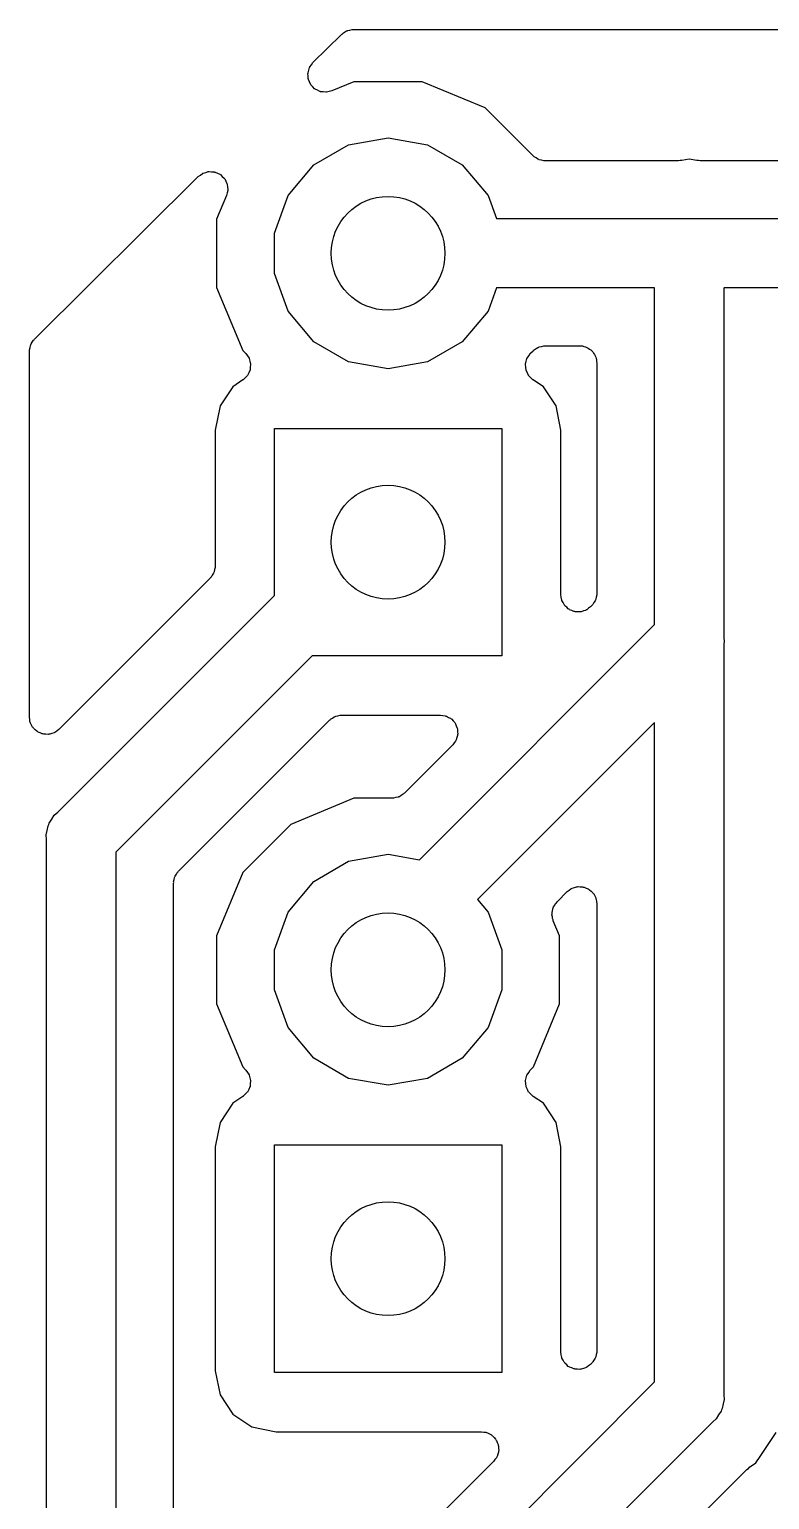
# Model space of a CAD drawing. Extents: x 24 to 196, y -189 to -31.
# Drawn here: x 63.31 to 69.82, y -45.88 to -32.96 of the extents above; entities that cross this region are included whole.
import ezdxf

# ---------------------------------------------------------------- set-up
doc = ezdxf.new("R2010")
doc.units = 0
doc.header["$MEASUREMENT"] = 0
doc.layers.add('BLACK', color=7, linetype='CONTINUOUS')

msp = doc.modelspace()

# ---------------------------------------------------------------- linework, layer by layer
at = {"layer": 'BLACK', "linetype": 'CONTINUOUS'}
for p, q in [((66.1097, -32.9657), (66.1296, -32.9622)), ((66.1296, -32.9622), (66.1492, -32.957)), ((66.1492, -32.957), (66.1556, -32.9576)), ((66.1556, -32.9576), (66.1619, -32.9565)), ((66.1619, -32.9565), (77.7926, -32.9565)), ((65.8045, -33.2487), (66.0545, -33.0007)), ((66.0545, -33.0007), (66.0598, -32.9971)), ((66.0598, -32.9971), (66.0639, -32.9922)), ((66.0639, -32.9922), (66.0814, -32.982)), ((66.0814, -32.982), (66.098, -32.9705)), ((66.098, -32.9705), (66.1042, -32.9689)), ((66.1042, -32.9689), (66.1097, -32.9657)), ((65.7601, -33.343), (65.7609, -33.3401)), ((65.7621, -33.3664), (65.7601, -33.343)), ((65.7608, -33.337), (65.7678, -33.3146)), ((65.7609, -33.3401), (65.7608, -33.337)), ((65.7678, -33.3146), (65.774, -33.2919)), ((65.774, -33.2919), (65.7758, -33.2895)), ((65.7758, -33.2895), (65.7767, -33.2865)), ((65.7767, -33.2865), (65.791, -33.2679)), ((65.791, -33.2679), (65.8045, -33.2487)), ((65.7631, -33.3899), (65.7621, -33.3664)), ((65.7643, -33.3927), (65.7631, -33.3899)), ((65.7645, -33.3958), (65.7643, -33.3927)), ((65.7744, -33.4171), (65.7645, -33.3958)), ((65.7833, -33.4388), (65.7744, -33.4171)), ((65.7854, -33.441), (65.7833, -33.4388)), ((65.7867, -33.4438), (65.7854, -33.441)), ((65.8032, -33.4605), (65.7867, -33.4438)), ((65.8191, -33.4778), (65.8032, -33.4605)), ((65.8218, -33.4792), (65.8191, -33.4778)), ((65.824, -33.4814), (65.8218, -33.4792)), ((66.165, -33.417), (65.9702, -33.4977)), ((66.765, -33.417), (66.165, -33.417)), ((67.3192, -33.6466), (66.765, -33.417)), ((65.8452, -33.4914), (65.824, -33.4814)), ((65.8661, -33.5023), (65.8452, -33.4914)), ((65.8691, -33.5027), (65.8661, -33.5023)), ((65.8718, -33.504), (65.8691, -33.5027)), ((65.8953, -33.5061), (65.8718, -33.504)), ((65.9185, -33.5092), (65.8953, -33.5061)), ((65.9215, -33.5085), (65.9185, -33.5092)), ((65.9246, -33.5088), (65.9215, -33.5085)), ((65.9473, -33.5028), (65.9246, -33.5088)), ((65.9702, -33.4977), (65.9473, -33.5028)), ((67.7402, -34.0676), (67.3192, -33.6466)), ((65.8123, -34.1471), (66.1177, -33.9708)), ((66.1177, -33.9708), (66.465, -33.9096)), ((66.465, -33.9096), (66.8123, -33.9708)), ((66.8123, -33.9708), (67.1177, -34.1471)), ((67.7457, -34.0714), (67.7402, -34.0676)), ((67.75, -34.0765), (67.7457, -34.0714)), ((67.7672, -34.0865), (67.75, -34.0765)), ((67.7836, -34.0979), (67.7672, -34.0865)), ((67.79, -34.0997), (67.7836, -34.0979)), ((67.7958, -34.103), (67.79, -34.0997)), ((67.8154, -34.1065), (67.7958, -34.103)), ((67.8347, -34.1116), (67.8154, -34.1065)), ((67.8414, -34.111), (67.8347, -34.1116)), ((67.848, -34.1122), (67.8414, -34.111)), ((69.0199, -34.1122), (67.848, -34.1122)), ((69.0347, -34.1096), (69.0199, -34.1122)), ((69.0497, -34.1093), (69.0347, -34.1096)), ((69.115, -34.0963), (69.0497, -34.1093)), ((69.1803, -34.1093), (69.115, -34.0963)), ((69.1953, -34.1096), (69.1803, -34.1093)), ((69.2101, -34.1122), (69.1953, -34.1096)), ((77.6038, -34.1122), (69.2101, -34.1122)), ((63.3546, -35.6792), (64.7952, -34.25)), ((64.7952, -34.25), (64.814, -34.237)), ((64.814, -34.237), (64.8322, -34.223)), ((64.8322, -34.223), (64.8357, -34.2219)), ((64.8357, -34.2219), (64.8387, -34.2198)), ((64.8387, -34.2198), (64.8609, -34.214)), ((64.8609, -34.214), (64.8827, -34.2071)), ((64.8827, -34.2071), (64.8863, -34.2073)), ((64.8863, -34.2073), (64.8899, -34.2063)), ((64.8899, -34.2063), (64.9127, -34.2084)), ((64.9127, -34.2084), (64.9356, -34.2094)), ((64.9356, -34.2094), (64.9389, -34.2108)), ((64.9389, -34.2108), (64.9426, -34.2112)), ((64.9426, -34.2112), (64.9633, -34.2209)), ((64.9633, -34.2209), (64.9845, -34.2297)), ((64.9845, -34.2297), (64.9872, -34.2322)), ((64.9872, -34.2322), (64.9905, -34.2337)), ((64.9905, -34.2337), (65.0066, -34.25)), ((65.0066, -34.25), (65.0235, -34.2654)), ((65.5856, -34.4173), (65.8123, -34.1471)), ((67.1177, -34.1471), (67.3444, -34.4173)), ((65.0235, -34.2654), (65.0252, -34.2687)), ((65.0252, -34.2687), (65.0278, -34.2713)), ((65.0278, -34.2713), (65.0373, -34.2921)), ((65.0373, -34.2921), (65.0479, -34.3124)), ((65.0479, -34.3124), (65.0484, -34.316)), ((65.0543, -34.3721), (65.0483, -34.3942)), ((65.0484, -34.316), (65.0499, -34.3193)), ((65.0499, -34.3193), (65.0518, -34.3422)), ((65.0518, -34.3422), (65.0548, -34.3649)), ((65.0548, -34.3649), (65.054, -34.3684)), ((65.054, -34.3684), (65.0543, -34.3721)), ((65.0434, -34.4165), (64.957, -34.625)), ((65.0483, -34.3942), (65.0434, -34.4165)), ((65.465, -34.7487), (65.5856, -34.4173)), ((67.3444, -34.4173), (67.4182, -34.6202)), ((64.957, -34.625), (64.957, -35.225)), ((67.4182, -34.6202), (77.9725, -34.6202)), ((65.465, -35.1013), (65.465, -34.7487)), ((65.5856, -35.4327), (65.465, -35.1013)), ((64.957, -35.225), (65.1866, -35.7792)), ((67.4182, -35.2298), (67.3444, -35.4327)), ((68.8102, -35.2298), (67.4182, -35.2298)), ((68.8102, -38.1887), (68.8102, -35.2298)), ((69.4218, -35.2298), (69.4198, -35.2314)), ((69.4198, -35.2314), (69.4198, -38.3017)), ((77.9725, -35.2298), (69.4218, -35.2298)), ((65.8123, -35.7029), (65.5856, -35.4327)), ((67.3444, -35.4327), (67.1177, -35.7029)), ((63.3095, -35.7874), (63.3107, -35.7805)), ((63.3095, -39.0031), (63.3095, -35.7874)), ((63.3101, -35.7736), (63.3153, -35.7546)), ((63.3107, -35.7805), (63.3101, -35.7736)), ((63.3153, -35.7546), (63.3187, -35.7353)), ((63.3187, -35.7353), (63.3222, -35.7292)), ((63.3222, -35.7292), (63.324, -35.7225)), ((63.324, -35.7225), (63.3354, -35.7065)), ((63.3354, -35.7065), (63.3452, -35.6895)), ((63.3452, -35.6895), (63.3505, -35.685)), ((63.3505, -35.685), (63.3546, -35.6792)), ((65.1866, -35.7792), (65.2116, -35.8043)), ((65.2116, -35.8043), (65.2126, -35.8057)), ((65.2126, -35.8057), (65.214, -35.8067)), ((66.1177, -35.8792), (65.8123, -35.7029)), ((67.1177, -35.7029), (66.8123, -35.8792)), ((67.716, -35.8067), (67.7174, -35.8057)), ((67.7174, -35.8057), (67.7184, -35.8043)), ((67.7184, -35.8043), (67.7402, -35.7824)), ((67.7402, -35.7824), (67.7457, -35.7786)), ((67.7457, -35.7786), (67.75, -35.7735)), ((67.75, -35.7735), (67.7672, -35.7635)), ((67.7672, -35.7635), (67.7836, -35.7521)), ((67.7836, -35.7521), (67.79, -35.7503)), ((67.79, -35.7503), (67.7958, -35.747)), ((67.7958, -35.747), (67.8154, -35.7435)), ((67.8154, -35.7435), (67.8347, -35.7384)), ((67.8347, -35.7384), (67.8414, -35.739)), ((67.8414, -35.739), (67.848, -35.7378)), ((67.848, -35.7378), (68.1498, -35.7378)), ((68.1498, -35.7378), (68.1629, -35.7401)), ((68.1629, -35.7401), (68.1763, -35.7401)), ((68.1763, -35.7401), (68.1888, -35.7447)), ((68.1888, -35.7447), (68.2019, -35.747)), ((68.2019, -35.747), (68.2135, -35.7537)), ((68.2135, -35.7537), (68.226, -35.7582)), ((68.226, -35.7582), (68.2362, -35.7668)), ((68.2362, -35.7668), (68.2478, -35.7735)), ((68.2478, -35.7735), (68.2563, -35.7837)), ((68.2563, -35.7837), (68.2665, -35.7922)), ((68.2665, -35.7922), (68.2732, -35.8038)), ((68.2732, -35.8038), (68.2818, -35.814)), ((65.214, -35.8067), (65.2278, -35.8273)), ((65.2278, -35.8273), (65.242, -35.8476)), ((65.242, -35.8476), (65.2424, -35.8493)), ((65.2424, -35.8493), (65.2434, -35.8507)), ((65.2434, -35.8507), (65.2493, -35.8748)), ((65.2493, -35.8748), (65.2557, -35.8988)), ((65.2533, -35.9267), (65.2511, -35.9515)), ((65.256, -35.9021), (65.2533, -35.9267)), ((65.2557, -35.8988), (65.2556, -35.9004)), ((65.2556, -35.9004), (65.256, -35.9021)), ((66.465, -35.9404), (66.1177, -35.8792)), ((66.8123, -35.8792), (66.465, -35.9404)), ((67.674, -35.9021), (67.6744, -35.9004)), ((67.6768, -35.9268), (67.674, -35.9021)), ((67.6743, -35.8988), (67.6807, -35.8748)), ((67.6744, -35.9004), (67.6743, -35.8988)), ((67.6789, -35.9515), (67.6768, -35.9268)), ((67.6807, -35.8748), (67.6866, -35.8507)), ((67.6866, -35.8507), (67.6876, -35.8493)), ((67.6876, -35.8493), (67.688, -35.8476)), ((67.688, -35.8476), (67.7022, -35.8273)), ((67.7022, -35.8273), (67.716, -35.8067)), ((68.2818, -35.814), (68.2863, -35.8265)), ((68.2863, -35.8265), (68.293, -35.8381)), ((68.293, -35.8381), (68.2953, -35.8512)), ((68.2953, -35.8512), (68.2999, -35.8637)), ((68.2999, -35.8637), (68.2999, -35.8771)), ((68.2999, -35.8771), (68.3022, -35.8902)), ((68.3022, -35.8902), (68.3022, -37.9152)), ((65.1885, -36.0388), (65.0988, -36.0988)), ((65.1898, -36.0376), (65.1885, -36.0388)), ((65.1913, -36.0369), (65.1898, -36.0376)), ((65.2089, -36.0193), (65.1913, -36.0369)), ((65.2268, -36.0022), (65.2089, -36.0193)), ((65.2275, -36.0006), (65.2268, -36.0022)), ((65.2287, -35.9995), (65.2275, -36.0006)), ((65.2392, -35.9769), (65.2287, -35.9995)), ((65.2502, -35.9547), (65.2392, -35.9769)), ((65.2504, -35.953), (65.2502, -35.9547)), ((65.2511, -35.9515), (65.2504, -35.953)), ((67.6796, -35.953), (67.6789, -35.9515)), ((67.6798, -35.9547), (67.6796, -35.953)), ((67.6908, -35.977), (67.6798, -35.9547)), ((67.7013, -35.9995), (67.6908, -35.977)), ((67.7025, -36.0006), (67.7013, -35.9995)), ((67.7032, -36.0022), (67.7025, -36.0006)), ((67.7211, -36.0193), (67.7032, -36.0022)), ((67.7387, -36.0369), (67.7211, -36.0193)), ((67.7402, -36.0376), (67.7387, -36.0369)), ((67.7415, -36.0388), (67.7402, -36.0376)), ((67.8312, -36.0988), (67.7415, -36.0388)), ((65.0988, -36.0988), (64.9865, -36.2668)), ((67.9435, -36.2668), (67.8312, -36.0988)), ((64.9865, -36.2668), (64.9441, -36.48)), ((67.9859, -36.48), (67.9435, -36.2668)), ((64.9441, -36.48), (64.9441, -37.6733)), ((65.465, -37.9339), (65.465, -36.465)), ((65.465, -36.465), (67.465, -36.465)), ((67.465, -36.465), (67.465, -38.465)), ((67.9859, -37.9267), (67.9859, -36.48)), ((64.9298, -37.7377), (64.9184, -37.7541)), ((64.9315, -37.7313), (64.9298, -37.7377)), ((64.9349, -37.7255), (64.9315, -37.7313)), ((64.9383, -37.7059), (64.9349, -37.7255)), ((64.9435, -37.6866), (64.9383, -37.7059)), ((64.9441, -37.6733), (64.9429, -37.6799)), ((64.9429, -37.6799), (64.9435, -37.6866)), ((64.8994, -37.7811), (63.5697, -39.1109)), ((64.9033, -37.7756), (64.8994, -37.7811)), ((64.9084, -37.7713), (64.9033, -37.7756)), ((64.9184, -37.7541), (64.9084, -37.7713)), ((63.5589, -39.8401), (65.465, -37.9339)), ((67.9894, -37.9463), (67.9859, -37.9267)), ((67.9911, -37.9661), (67.9894, -37.9463)), ((67.994, -37.9722), (67.9911, -37.9661)), ((67.9951, -37.9788), (67.994, -37.9722)), ((68.0051, -37.996), (67.9951, -37.9788)), ((68.0135, -38.0141), (68.0051, -37.996)), ((68.2765, -37.9959), (68.2665, -38.0132)), ((68.2879, -37.9796), (68.2765, -37.9959)), ((68.2897, -37.9731), (68.2879, -37.9796)), ((68.293, -37.9673), (68.2897, -37.9731)), ((68.2965, -37.9477), (68.293, -37.9673)), ((68.3016, -37.9285), (68.2965, -37.9477)), ((68.3022, -37.9152), (68.301, -37.9218)), ((68.301, -37.9218), (68.3016, -37.9285)), ((68.0182, -38.0188), (68.0135, -38.0141)), ((68.0216, -38.0246), (68.0182, -38.0188)), ((68.0368, -38.0374), (68.0216, -38.0246)), ((68.0509, -38.0515), (68.0368, -38.0374)), ((68.057, -38.0543), (68.0509, -38.0515)), ((68.0621, -38.0586), (68.057, -38.0543)), ((68.0808, -38.0655), (68.0621, -38.0586)), ((68.0989, -38.0739), (68.0808, -38.0655)), ((68.1056, -38.0745), (68.0989, -38.0739)), ((68.1119, -38.0767), (68.1056, -38.0745)), ((68.1318, -38.0767), (68.1119, -38.0767)), ((68.1516, -38.0785), (68.1318, -38.0767)), ((68.1581, -38.0767), (68.1516, -38.0785)), ((68.1648, -38.0767), (68.1581, -38.0767)), ((68.1835, -38.0699), (68.1648, -38.0767)), ((68.2027, -38.0648), (68.1835, -38.0699)), ((68.2082, -38.0609), (68.2027, -38.0648)), ((68.2145, -38.0586), (68.2082, -38.0609)), ((68.2298, -38.0458), (68.2145, -38.0586)), ((68.2461, -38.0344), (68.2298, -38.0458)), ((68.2576, -38.023), (68.2461, -38.0344)), ((68.2614, -38.0175), (68.2576, -38.023)), ((68.2665, -38.0132), (68.2614, -38.0175)), ((66.7408, -40.2582), (68.8102, -38.1887)), ((69.4198, -38.3017), (69.4233, -38.342)), ((69.4233, -38.342), (69.4198, -38.3551)), ((69.4198, -38.3551), (69.4198, -44.9617)), ((65.7961, -38.465), (64.0698, -40.1913)), ((67.465, -38.465), (65.7961, -38.465)), ((63.313, -39.0227), (63.3095, -39.0031)), ((63.3147, -39.0425), (63.313, -39.0227)), ((64.6224, -40.357), (65.9489, -39.0306)), ((65.9489, -39.0306), (65.9544, -39.0267)), ((65.9544, -39.0267), (65.9587, -39.0216)), ((65.9587, -39.0216), (65.9759, -39.0116)), ((65.9759, -39.0116), (65.9923, -39.0002)), ((65.9923, -39.0002), (65.9987, -38.9985)), ((65.9987, -38.9985), (66.0045, -38.9951)), ((66.0045, -38.9951), (66.0241, -38.9917)), ((66.0241, -38.9917), (66.0434, -38.9865)), ((66.0434, -38.9865), (66.0501, -38.9871)), ((66.0501, -38.9871), (66.0567, -38.9859)), ((66.0567, -38.9859), (66.9267, -38.9859)), ((66.9267, -38.9859), (66.9463, -38.9894)), ((66.9463, -38.9894), (66.9661, -38.9911)), ((66.9661, -38.9911), (66.9722, -38.994)), ((66.9722, -38.994), (66.9788, -38.9951)), ((66.9788, -38.9951), (66.996, -39.0051)), ((66.996, -39.0051), (67.0141, -39.0135)), ((67.0141, -39.0135), (67.0188, -39.0182)), ((67.0188, -39.0182), (67.0246, -39.0216)), ((67.0246, -39.0216), (67.0374, -39.0368)), ((67.0374, -39.0368), (67.0515, -39.0509)), ((63.3175, -39.0486), (63.3147, -39.0425)), ((63.3187, -39.0552), (63.3175, -39.0486)), ((63.3286, -39.0725), (63.3187, -39.0552)), ((63.3371, -39.0905), (63.3286, -39.0725)), ((63.3418, -39.0953), (63.3371, -39.0905)), ((63.3452, -39.1011), (63.3418, -39.0953)), ((63.3604, -39.1139), (63.3452, -39.1011)), ((63.3745, -39.1279), (63.3604, -39.1139)), ((63.3806, -39.1308), (63.3745, -39.1279)), ((63.3857, -39.1351), (63.3806, -39.1308)), ((63.4044, -39.1419), (63.3857, -39.1351)), ((63.4225, -39.1503), (63.4044, -39.1419)), ((63.4291, -39.1509), (63.4225, -39.1503)), ((63.4354, -39.1532), (63.4291, -39.1509)), ((63.4554, -39.1532), (63.4354, -39.1532)), ((63.4752, -39.1549), (63.4554, -39.1532)), ((63.4817, -39.1532), (63.4752, -39.1549)), ((63.4884, -39.1532), (63.4817, -39.1532)), ((63.5071, -39.1464), (63.4884, -39.1532)), ((63.5263, -39.1412), (63.5071, -39.1464)), ((63.5318, -39.1374), (63.5263, -39.1412)), ((63.5381, -39.1351), (63.5318, -39.1374)), ((63.5534, -39.1223), (63.5381, -39.1351)), ((63.5697, -39.1109), (63.5534, -39.1223)), ((67.0515, -39.0509), (67.0543, -39.057)), ((67.0543, -39.057), (67.0586, -39.0621)), ((67.0586, -39.0621), (67.0655, -39.0808)), ((67.0655, -39.0808), (67.0739, -39.0989)), ((67.0767, -39.1648), (67.0699, -39.1835)), ((67.0739, -39.0989), (67.0745, -39.1056)), ((67.0745, -39.1056), (67.0767, -39.1119)), ((67.0767, -39.1119), (67.0767, -39.1318)), ((67.0767, -39.1318), (67.0785, -39.1516)), ((67.0785, -39.1516), (67.0767, -39.1581)), ((67.0767, -39.1581), (67.0767, -39.1648)), ((68.8102, -39.0509), (67.2529, -40.6082)), ((68.8102, -44.8487), (68.8102, -39.0509)), ((67.0344, -39.2461), (66.6082, -39.6724)), ((67.0458, -39.2298), (67.0344, -39.2461)), ((67.0586, -39.2145), (67.0458, -39.2298)), ((67.0609, -39.2082), (67.0586, -39.2145)), ((67.0648, -39.2027), (67.0609, -39.2082)), ((67.0699, -39.1835), (67.0648, -39.2027)), ((66.5984, -39.6813), (66.5811, -39.6913)), ((66.6027, -39.6762), (66.5984, -39.6813)), ((66.6082, -39.6724), (66.6027, -39.6762)), ((66.165, -39.717), (65.6108, -39.9466)), ((66.5004, -39.717), (66.165, -39.717)), ((66.507, -39.7158), (66.5004, -39.717)), ((66.5137, -39.7164), (66.507, -39.7158)), ((66.5329, -39.7113), (66.5137, -39.7164)), ((66.5525, -39.7078), (66.5329, -39.7113)), ((66.5583, -39.7045), (66.5525, -39.7078)), ((66.5648, -39.7027), (66.5583, -39.7045)), ((66.5811, -39.6913), (66.5648, -39.7027)), ((63.481, -39.9474), (63.4845, -39.9342)), ((63.4845, -39.9342), (63.5077, -39.9011)), ((63.5077, -39.9011), (63.5279, -39.8661)), ((63.5279, -39.8661), (63.5589, -39.8401)), ((63.4567, -40.038), (63.4671, -39.999)), ((63.4602, -40.0783), (63.4567, -40.038)), ((63.4671, -39.999), (63.4742, -39.9591)), ((63.4742, -39.9591), (63.481, -39.9474)), ((65.6108, -39.9466), (65.1866, -40.3708)), ((63.4602, -50.6517), (63.4602, -40.0783)), ((64.0698, -40.1913), (64.0698, -50.5387)), ((65.8123, -40.4471), (66.1177, -40.2708)), ((66.1177, -40.2708), (66.465, -40.2096)), ((66.465, -40.2096), (66.7408, -40.2582)), ((64.5778, -40.4648), (64.579, -40.4582)), ((64.5784, -40.4515), (64.5835, -40.4323)), ((64.579, -40.4582), (64.5784, -40.4515)), ((64.5835, -40.4323), (64.587, -40.4127)), ((64.587, -40.4127), (64.5903, -40.4069)), ((64.5903, -40.4069), (64.5921, -40.4004)), ((64.5921, -40.4004), (64.6035, -40.3841)), ((64.6035, -40.3841), (64.6135, -40.3668)), ((64.6135, -40.3668), (64.6186, -40.3625)), ((64.6186, -40.3625), (64.6224, -40.357)), ((65.1866, -40.3708), (64.957, -40.925)), ((65.5856, -40.7173), (65.8123, -40.4471)), ((64.5778, -50.2652), (64.5778, -40.4648)), ((67.9517, -40.6278), (68.042, -40.5374)), ((68.042, -40.5374), (68.0584, -40.526)), ((68.0584, -40.526), (68.0736, -40.5132)), ((68.0736, -40.5132), (68.0799, -40.5109)), ((68.0799, -40.5109), (68.0854, -40.5071)), ((68.0854, -40.5071), (68.1046, -40.5019)), ((68.1046, -40.5019), (68.1233, -40.4951)), ((68.1233, -40.4951), (68.13, -40.4951)), ((68.13, -40.4951), (68.1365, -40.4934)), ((68.1365, -40.4934), (68.1563, -40.4951)), ((68.1563, -40.4951), (68.1763, -40.4951)), ((68.1763, -40.4951), (68.1826, -40.4974)), ((68.1826, -40.4974), (68.1892, -40.498)), ((68.1892, -40.498), (68.2073, -40.5064)), ((68.2073, -40.5064), (68.226, -40.5132)), ((68.226, -40.5132), (68.2311, -40.5175)), ((68.2311, -40.5175), (68.2372, -40.5204)), ((68.2372, -40.5204), (68.2513, -40.5344)), ((68.2513, -40.5344), (68.2665, -40.5472)), ((68.2665, -40.5472), (68.2699, -40.553)), ((68.2699, -40.553), (68.2746, -40.5578)), ((68.2746, -40.5578), (68.2831, -40.5758)), ((68.2831, -40.5758), (68.293, -40.5931)), ((65.465, -41.0487), (65.5856, -40.7173)), ((67.2529, -40.6082), (67.3444, -40.7173)), ((67.3444, -40.7173), (67.465, -41.0487)), ((67.9076, -40.7223), (67.9119, -40.7062)), ((67.9119, -40.7062), (67.9141, -40.6897)), ((67.9141, -40.6897), (67.9187, -40.6808)), ((67.9187, -40.6808), (67.9213, -40.6711)), ((67.9213, -40.6711), (67.9309, -40.6575)), ((67.9309, -40.6575), (67.9386, -40.6428)), ((67.9386, -40.6428), (67.9459, -40.636)), ((67.9459, -40.636), (67.9517, -40.6278)), ((68.293, -40.5931), (68.2942, -40.5997)), ((68.2942, -40.5997), (68.297, -40.6058)), ((68.297, -40.6058), (68.2987, -40.6256)), ((68.2987, -40.6256), (68.3022, -40.6452)), ((68.3022, -40.6452), (68.3022, -44.5752)), ((67.9072, -40.7422), (67.9085, -40.7322)), ((67.9108, -40.7584), (67.9072, -40.7422)), ((67.9085, -40.7322), (67.9076, -40.7223)), ((67.9123, -40.775), (67.9108, -40.7584)), ((67.9165, -40.7841), (67.9123, -40.775)), ((67.9187, -40.7939), (67.9165, -40.7841)), ((67.973, -40.925), (67.9187, -40.7939)), ((64.957, -40.925), (64.957, -41.525)), ((67.973, -41.525), (67.973, -40.925)), ((65.465, -41.4013), (65.465, -41.0487)), ((67.465, -41.0487), (67.465, -41.4013)), ((65.5856, -41.7327), (65.465, -41.4013)), ((67.465, -41.4013), (67.3444, -41.7327)), ((64.957, -41.525), (65.1866, -42.0792)), ((67.7434, -42.0792), (67.973, -41.525)), ((65.8123, -42.0029), (65.5856, -41.7327)), ((67.3444, -41.7327), (67.1177, -42.0029)), ((66.1177, -42.1792), (65.8123, -42.0029)), ((67.1177, -42.0029), (66.8123, -42.1792)), ((65.1866, -42.0792), (65.2116, -42.1043)), ((65.2116, -42.1043), (65.2126, -42.1057)), ((65.2126, -42.1057), (65.214, -42.1067)), ((65.214, -42.1067), (65.2278, -42.1273)), ((65.2278, -42.1273), (65.242, -42.1476)), ((67.688, -42.1476), (67.7022, -42.1273)), ((67.7022, -42.1273), (67.716, -42.1067)), ((67.716, -42.1067), (67.7174, -42.1057)), ((67.7174, -42.1057), (67.7184, -42.1043)), ((67.7184, -42.1043), (67.7434, -42.0792)), ((65.2502, -42.2547), (65.2392, -42.2769)), ((65.242, -42.1476), (65.2424, -42.1493)), ((65.2424, -42.1493), (65.2434, -42.1507)), ((65.2434, -42.1507), (65.2493, -42.1748)), ((65.2493, -42.1748), (65.2557, -42.1988)), ((65.2504, -42.253), (65.2502, -42.2547)), ((65.2511, -42.2515), (65.2504, -42.253)), ((65.2533, -42.2267), (65.2511, -42.2515)), ((65.256, -42.2021), (65.2533, -42.2267)), ((65.2557, -42.1988), (65.2556, -42.2004)), ((65.2556, -42.2004), (65.256, -42.2021)), ((66.465, -42.2404), (66.1177, -42.1792)), ((66.8123, -42.1792), (66.465, -42.2404)), ((67.674, -42.2021), (67.6744, -42.2004)), ((67.6768, -42.2268), (67.674, -42.2021)), ((67.6743, -42.1988), (67.6807, -42.1748)), ((67.6744, -42.2004), (67.6743, -42.1988)), ((67.6789, -42.2515), (67.6768, -42.2268)), ((67.6796, -42.253), (67.6789, -42.2515)), ((67.6798, -42.2547), (67.6796, -42.253)), ((67.6908, -42.277), (67.6798, -42.2547)), ((67.6807, -42.1748), (67.6866, -42.1507)), ((67.6866, -42.1507), (67.6876, -42.1493)), ((67.6876, -42.1493), (67.688, -42.1476)), ((65.0988, -42.3988), (64.9865, -42.5668)), ((65.1885, -42.3388), (65.0988, -42.3988)), ((65.1898, -42.3376), (65.1885, -42.3388)), ((65.1913, -42.3369), (65.1898, -42.3376)), ((65.2089, -42.3193), (65.1913, -42.3369)), ((65.2268, -42.3022), (65.2089, -42.3193)), ((65.2275, -42.3006), (65.2268, -42.3022)), ((65.2287, -42.2995), (65.2275, -42.3006)), ((65.2392, -42.2769), (65.2287, -42.2995)), ((67.7013, -42.2995), (67.6908, -42.277)), ((67.7025, -42.3006), (67.7013, -42.2995)), ((67.7032, -42.3022), (67.7025, -42.3006)), ((67.7211, -42.3193), (67.7032, -42.3022)), ((67.7387, -42.3369), (67.7211, -42.3193)), ((67.7402, -42.3376), (67.7387, -42.3369)), ((67.7415, -42.3388), (67.7402, -42.3376)), ((67.8312, -42.3988), (67.7415, -42.3388)), ((67.9435, -42.5668), (67.8312, -42.3988)), ((64.9865, -42.5668), (64.9441, -42.78)), ((67.9859, -42.78), (67.9435, -42.5668)), ((64.9441, -42.78), (64.9441, -44.75)), ((65.465, -44.765), (65.465, -42.765)), ((65.465, -42.765), (67.465, -42.765)), ((67.465, -42.765), (67.465, -44.765)), ((67.9859, -44.5867), (67.9859, -42.78)), ((67.9894, -44.6063), (67.9859, -44.5867)), ((68.3016, -44.5885), (68.2965, -44.6077)), ((68.3022, -44.5752), (68.301, -44.5818)), ((68.301, -44.5818), (68.3016, -44.5885)), ((67.9911, -44.6261), (67.9894, -44.6063)), ((67.994, -44.6322), (67.9911, -44.6261)), ((67.9951, -44.6388), (67.994, -44.6322)), ((68.0051, -44.656), (67.9951, -44.6388)), ((68.0135, -44.6741), (68.0051, -44.656)), ((68.0182, -44.6788), (68.0135, -44.6741)), ((68.0216, -44.6846), (68.0182, -44.6788)), ((68.0368, -44.6974), (68.0216, -44.6846)), ((68.0509, -44.7115), (68.0368, -44.6974)), ((68.057, -44.7143), (68.0509, -44.7115)), ((68.0621, -44.7186), (68.057, -44.7143)), ((68.0808, -44.7255), (68.0621, -44.7186)), ((68.0989, -44.7339), (68.0808, -44.7255)), ((68.2027, -44.7248), (68.1835, -44.7299)), ((68.2082, -44.7209), (68.2027, -44.7248)), ((68.2145, -44.7186), (68.2082, -44.7209)), ((68.2298, -44.7058), (68.2145, -44.7186)), ((68.2461, -44.6944), (68.2298, -44.7058)), ((68.2576, -44.683), (68.2461, -44.6944)), ((68.2614, -44.6775), (68.2576, -44.683)), ((68.2665, -44.6732), (68.2614, -44.6775)), ((68.2765, -44.6559), (68.2665, -44.6732)), ((68.2879, -44.6396), (68.2765, -44.6559)), ((68.2897, -44.6331), (68.2879, -44.6396)), ((68.293, -44.6273), (68.2897, -44.6331)), ((68.2965, -44.6077), (68.293, -44.6273)), ((64.9441, -44.75), (64.9865, -44.9632)), ((67.465, -44.765), (65.465, -44.765)), ((66.9238, -46.7352), (68.8102, -44.8487)), ((68.1056, -44.7345), (68.0989, -44.7339)), ((68.1119, -44.7367), (68.1056, -44.7345)), ((68.1318, -44.7367), (68.1119, -44.7367)), ((68.1516, -44.7385), (68.1318, -44.7367)), ((68.1581, -44.7367), (68.1516, -44.7385)), ((68.1648, -44.7367), (68.1581, -44.7367)), ((68.1835, -44.7299), (68.1648, -44.7367)), ((64.9865, -44.9632), (65.0988, -45.1312)), ((69.4198, -44.9617), (69.4233, -45.002)), ((69.3955, -45.1058), (69.3723, -45.1389)), ((69.399, -45.0926), (69.3955, -45.1058)), ((69.4058, -45.0809), (69.399, -45.0926)), ((69.4129, -45.041), (69.4058, -45.0809)), ((69.4233, -45.002), (69.4129, -45.041)), ((65.0988, -45.1312), (65.2668, -45.2435)), ((69.3211, -45.1999), (67.3602, -47.1608)), ((69.3521, -45.1739), (69.3211, -45.1999)), ((69.3723, -45.1389), (69.3521, -45.1739)), ((65.2668, -45.2435), (65.48, -45.2859)), ((65.48, -45.2859), (67.2867, -45.2859)), ((67.2867, -45.2859), (67.3063, -45.2894)), ((67.3063, -45.2894), (67.3261, -45.2911)), ((67.3261, -45.2911), (67.3322, -45.294)), ((67.3322, -45.294), (67.3388, -45.2951)), ((67.3388, -45.2951), (67.356, -45.3051)), ((67.356, -45.3051), (67.3741, -45.3135)), ((67.3741, -45.3135), (67.3788, -45.3182)), ((67.3788, -45.3182), (67.3846, -45.3216)), ((67.3846, -45.3216), (67.3974, -45.3368)), ((67.3974, -45.3368), (67.4115, -45.3509)), ((67.4115, -45.3509), (67.4143, -45.357)), ((67.4143, -45.357), (67.4186, -45.3621)), ((67.4186, -45.3621), (67.4255, -45.3808)), ((69.8041, -45.4067), (69.8806, -45.2921)), ((67.4299, -45.4835), (67.4248, -45.5027)), ((67.4255, -45.3808), (67.4339, -45.3989)), ((67.4367, -45.4648), (67.4299, -45.4835)), ((67.4339, -45.3989), (67.4345, -45.4056)), ((67.4345, -45.4056), (67.4367, -45.4119)), ((67.4367, -45.4119), (67.4367, -45.4318)), ((67.4367, -45.4318), (67.4385, -45.4516)), ((67.4385, -45.4516), (67.4367, -45.4581)), ((67.4367, -45.4581), (67.4367, -45.4648)), ((69.739, -45.5042), (69.8041, -45.4067)), ((67.3944, -45.5461), (66.8682, -46.0724)), ((67.4058, -45.5298), (67.3944, -45.5461)), ((67.4186, -45.5145), (67.4058, -45.5298)), ((67.4209, -45.5082), (67.4186, -45.5145)), ((67.4248, -45.5027), (67.4209, -45.5082)), ((68.0176, -47.2218), (69.6225, -45.617)), ((69.6225, -45.617), (69.6348, -45.6084)), ((69.6348, -45.6084), (69.6456, -45.598)), ((69.6456, -45.598), (69.701, -45.561)), ((69.701, -45.561), (69.739, -45.5042))]:
    msp.add_line(p, q, dxfattribs=at)
at = {"layer": 'BLACK'}
for centre in [(66.465, -34.925), (66.465, -37.465), (66.465, -41.225), (66.465, -43.765)]:
    msp.add_circle(centre, 0.5004, dxfattribs=at)

doc.saveas('drawing.dxf')
